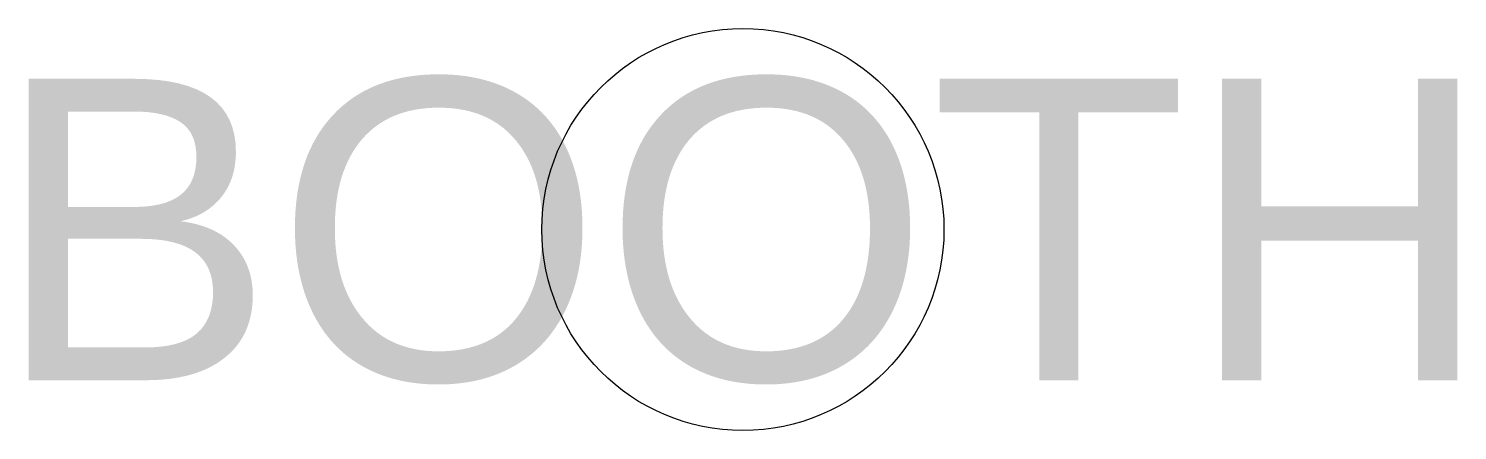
# Model space of a CAD drawing. Header units: inches. Extents: x -0.444 to 0.444, y -0.125 to 0.125.
import ezdxf
from ezdxf.enums import TextEntityAlignment as Align

# ---------------------------------------------------------------- set-up
doc = ezdxf.new("R2010")
doc.units = ezdxf.units.IN
doc.header["$MEASUREMENT"] = 0
doc.header["$PDMODE"] = 35
doc.header["$PDSIZE"] = -2.5
doc.layers.get('Defpoints').update_dxf_attribs({"true_color": 0xff7f7f})
doc.styles.add('ANNO SEMI BOLD', font='swissi.ttf')

msp = doc.modelspace()

# ---------------------------------------------------------------- linework, layer by layer
at = {"layer": 'Defpoints', "color": 1}
msp.add_circle((0, 0), 0.125, dxfattribs=at)
msp.add_point((0, 0), dxfattribs=at)

# ---------------------------------------------------------------- texts
at = {"color": 4, "style": 'ANNO SEMI BOLD'}
msp.add_attdef('BOOTH', text='BOOTH #', height=0.1875, dxfattribs=at).set_placement((0, 0), align=Align.MIDDLE_CENTER)

doc.saveas('drawing.dxf')
